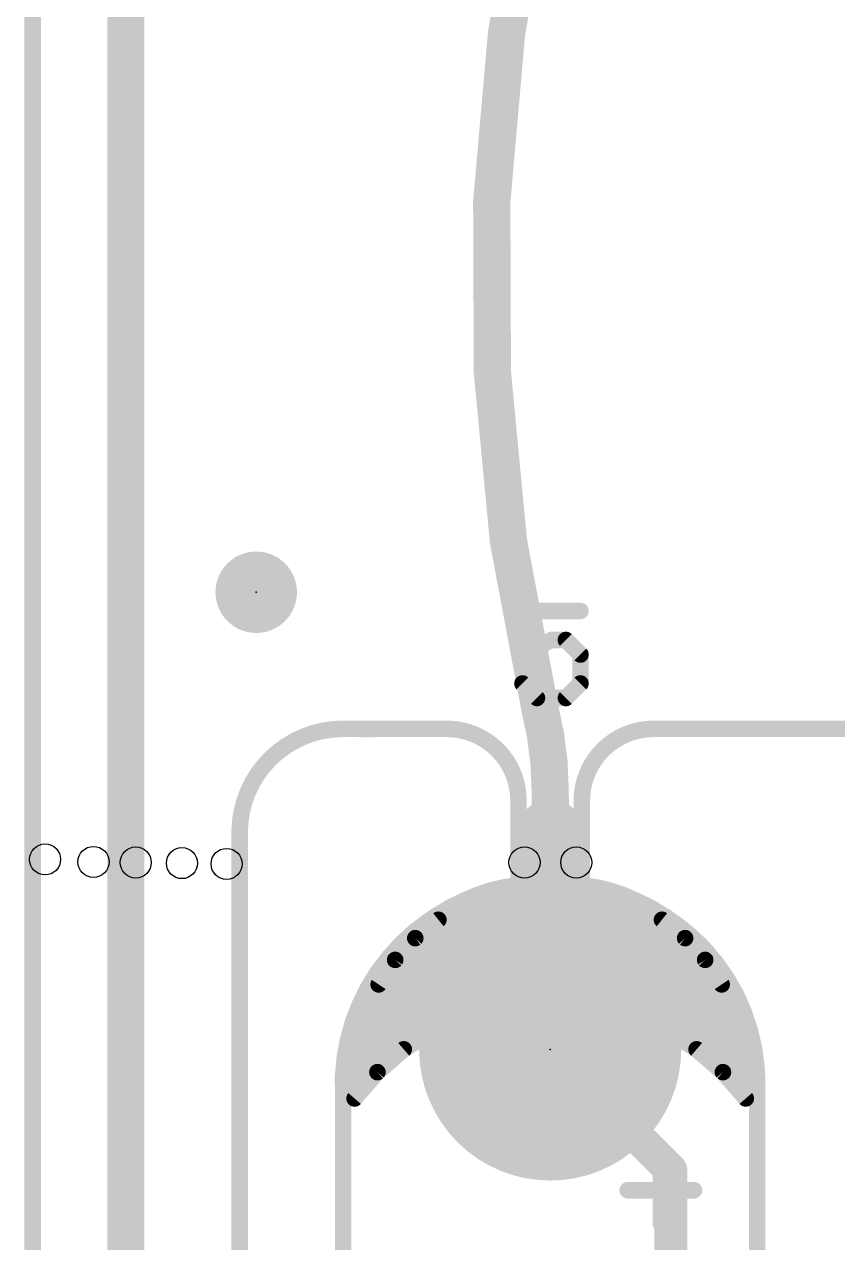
# Model space of a CAD drawing. Extents: x 0 to 107, y -24 to 80.
# Drawn here: x 1.17 to 11.15, y 12.74 to 27.7 of the extents above; entities that cross this region are included whole.
import ezdxf

# ---------------------------------------------------------------- set-up
doc = ezdxf.new("R2010")
doc.units = 0
for name, color, linetype in [('1', 12, 'CONTINUOUS'), ('16', 132, 'CONTINUOUS'), ('17', 110, 'CONTINUOUS'), ('20', 53, 'CONTINUOUS'), ('21', 53, 'CONTINUOUS'), ('23', 53, 'CONTINUOUS')]:
    doc.layers.add(name, color=color, linetype=linetype)

# ---------------------------------------------------------------- blocks, each defined once
blk = doc.blocks.new('PIE')
at = {"const_width": 0.5}
blk.add_lwpolyline([(0, -0.25, 1), (0, 0.25, 1), (0, -0.25)], format="xyb", dxfattribs=at)
blk = doc.blocks.new('ROUNDP')
at = {"const_width": 0.5}
blk.add_lwpolyline([(0, -0.25, 1), (0, 0.25, 1), (0, -0.25)], format="xyb", dxfattribs=at)

msp = doc.modelspace()

# ---------------------------------------------------------------- linework, layer by layer
at = {"layer": '1'}
for points, const_width in [([(2.413, 1.397), (2.413, 63.881)], 0.4572), ([(7.6225, 17.78), (7.62, 18.288)], 0.4572), ([(7.6175, 17.0637), (7.6225, 17.78)], 0.8128), ([(7.62, 17.113), (7.2577, 17.092)], 0.2032), ([(7.62, 15.113), (7.6175, 17.0637)], 0.4572), ([(7.9823, 17.092), (7.62, 17.113)], 0.2032), ([(6.9028, 17.0158), (6.5638, 16.8863)], 0.2032), ([(7.2577, 17.092), (6.9028, 17.0158)], 0.2032), ([(7.1497, 17.0688), (8.0903, 17.0688)], 0.2032), ([(8.3372, 17.0158), (7.9823, 17.092)], 0.2032), ([(8.6762, 16.8863), (8.3372, 17.0158)], 0.2032), ([(6.5638, 16.8863), (6.2485, 16.7064)], 0.2032), ([(6.5275, 16.8656), (8.7125, 16.8656)], 0.2032), ([(8.9915, 16.7064), (8.6762, 16.8863)], 0.2032), ([(6.2485, 16.7064), (5.9644, 16.4805)], 0.2032), ([(6.1932, 16.6624), (9.0468, 16.6624)], 0.2032), ([(9.2756, 16.4805), (8.9915, 16.7064)], 0.2032), ([(5.9644, 16.4805), (5.7183, 16.2138)], 0.2032), ([(5.9448, 16.4592), (9.2952, 16.4592)], 0.2032), ([(9.5217, 16.2138), (9.2756, 16.4805)], 0.2032), ([(5.7183, 16.2138), (5.5157, 15.9126)], 0.2032), ([(5.7572, 16.256), (9.4828, 16.256)], 0.2032), ([(9.7243, 15.9126), (9.5217, 16.2138)], 0.2032), ([(5.61, 16.0528), (9.63, 16.0528)], 0.2032), ([(5.5157, 15.9126), (5.3617, 15.584)], 0.2032), ([(9.8783, 15.584), (9.7243, 15.9126)], 0.2032), ([(5.4862, 15.8496), (9.7538, 15.8496)], 0.2032), ([(5.3909, 15.6464), (6.9956, 15.6464)], 0.2032), ([(6.5726, 15.5242), (6.9829, 15.6446)], 0.2032), ([(6.9829, 15.6446), (7.4062, 15.7054)], 0.2032), ([(7.4062, 15.7054), (7.8338, 15.7054)], 0.2032), ([(7.8338, 15.7054), (8.2571, 15.6446)], 0.2032), ([(8.2444, 15.6464), (9.8491, 15.6464)], 0.2032), ([(8.2571, 15.6446), (8.6674, 15.5242)], 0.2032), ([(5.3617, 15.584), (5.2596, 15.2357)], 0.2032), ([(6.1835, 15.3467), (6.5726, 15.5242)], 0.2032), ([(8.6674, 15.5242), (9.0565, 15.3467)], 0.2032), ([(9.9804, 15.2357), (9.8783, 15.584)], 0.2032), ([(5.3204, 15.4432), (6.395, 15.4432)], 0.2032), ([(5.8237, 15.1157), (6.1835, 15.3467)], 0.2032), ([(7.62, 15.113), (7.62, 15.24)], 0.4064), ([(8.845, 15.4432), (9.9196, 15.4432)], 0.2032), ([(9.0565, 15.3467), (9.4163, 15.1157)], 0.2032), ([(5.2596, 15.2357), (5.212, 14.8759)], 0.2032), ([(5.2609, 15.24), (6.0172, 15.24)], 0.2032), ([(9.1, 13.633), (7.62, 15.113)], 0.4064), ([(9.2227, 15.24), (9.9791, 15.24)], 0.2032), ([(10.028, 14.8759), (9.9804, 15.2357)], 0.2032), ([(5.2333, 15.0368), (5.7324, 15.0368)], 0.2032), ([(5.5003, 14.8359), (5.8237, 15.1157)], 0.2032), ([(9.4163, 15.1157), (9.7397, 14.8359)], 0.2032), ([(9.5076, 15.0368), (10.0067, 15.0368)], 0.2032), ([(5.212, 14.8759), (5.22, 14.513)], 0.2032), ([(10.02, 14.513), (10.028, 14.8759)], 0.2032), ([(5.213, 14.8336), (5.4983, 14.8336)], 0.2032), ([(5.22, 14.513), (5.5003, 14.8359)], 0.2032), ([(9.7397, 14.8359), (10.02, 14.513)], 0.2032), ([(9.7417, 14.8336), (10.027, 14.8336)], 0.2032), ([(5.2174, 14.6304), (5.3219, 14.6304)], 0.2032), ([(9.9181, 14.6304), (10.0226, 14.6304)], 0.2032), ([(9.1, 11.507), (9.1, 13.633)], 0.4064)]:
    msp.add_lwpolyline(points, dxfattribs=dict(at, const_width=const_width))
for points, const_width in [([(10.7312, 37.2686, 0.2077), (7.493, 19.304)], 0.4572), ([(7.62, 18.288, 0.0623), (7.493, 19.304)], 0.4572), ([(7.6038, 19.3321, 1), (7.3822, 19.2759)], 0.2286), ([(7.3817, 19.2778, 1), (7.6043, 19.3302)], 0.2286), ([(7.7343, 18.2886, 1), (7.5057, 18.2874)], 0.2286), ([(7.5057, 18.288, 1), (7.7343, 18.288)], 0.2286), ([(7.8257, 17.7786, 1), (7.4193, 17.7814)], 0.4064), ([(7.5082, 17.7794, 1), (7.7368, 17.7806)], 0.2286), ([(7.4143, 17.0651, 1), (7.8207, 17.0623)], 0.4064), ([(7.7318, 17.0638, 1), (7.5032, 17.0636)], 0.2286), ([(7.6229, 17.1637, 1), (7.6171, 17.0623)], 0.1016), ([(7.6229, 17.0623, 1), (7.6171, 17.1637)], 0.1016), ([(6.8921, 17.0655, 1), (6.9135, 16.9661)], 0.1016), ([(6.9209, 16.9683, 1), (6.8847, 17.0632)], 0.1016), ([(7.1497, 17.1196, 1), (7.1497, 17.018)], 0.1016), ([(7.2547, 17.1427, 1), (7.2606, 17.0413)], 0.1016), ([(7.2683, 17.0423, 1), (7.247, 17.1416)], 0.1016), ([(7.993, 17.1416, 1), (7.9717, 17.0423)], 0.1016), ([(7.9794, 17.0413, 1), (7.9853, 17.1427)], 0.1016), ([(8.0903, 17.018, 1), (8.0903, 17.1196)], 0.1016), ([(8.3553, 17.0632, 1), (8.3191, 16.9683)], 0.1016), ([(8.3265, 16.9661, 1), (8.3479, 17.0655)], 0.1016), ([(6.5275, 16.9164, 1), (6.5275, 16.8148)], 0.1016), ([(6.5456, 16.9337, 1), (6.5819, 16.8388)], 0.1016), ([(6.5889, 16.8421, 1), (6.5386, 16.9304)], 0.1016), ([(8.7014, 16.9304, 1), (8.6511, 16.8421)], 0.1016), ([(8.6581, 16.8388, 1), (8.6944, 16.9337)], 0.1016), ([(8.7125, 16.8148, 1), (8.7125, 16.9164)], 0.1016), ([(6.1932, 16.7132, 1), (6.1932, 16.6116)], 0.1016), ([(6.2233, 16.7505, 1), (6.2737, 16.6623)], 0.1016), ([(6.2801, 16.6667, 1), (6.2169, 16.7462)], 0.1016), ([(9.0231, 16.7462, 1), (8.9599, 16.6667)], 0.1016), ([(8.9663, 16.6623, 1), (9.0167, 16.7505)], 0.1016), ([(9.0468, 16.6116, 1), (9.0468, 16.7132)], 0.1016), ([(5.9448, 16.51, 1), (5.9448, 16.4084)], 0.1016), ([(5.9328, 16.5202, 1), (5.9961, 16.4407)], 0.1016), ([(6.0018, 16.446, 1), (5.9271, 16.5149)], 0.1016), ([(9.3129, 16.5149, 1), (9.2382, 16.446)], 0.1016), ([(9.2439, 16.4407, 1), (9.3072, 16.5202)], 0.1016), ([(9.2952, 16.4084, 1), (9.2952, 16.51)], 0.1016), ([(5.7604, 16.1854, 1), (5.6761, 16.2421)], 0.1016), ([(5.7572, 16.3068, 1), (5.7572, 16.2052)], 0.1016), ([(9.5639, 16.2421, 1), (9.4796, 16.1854)], 0.1016), ([(9.4828, 16.2052, 1), (9.4828, 16.3068)], 0.1016), ([(5.61, 16.1036, 1), (5.61, 16.002)], 0.1016), ([(5.6809, 16.2483, 1), (5.7556, 16.1793)], 0.1016), ([(9.4844, 16.1793, 1), (9.5591, 16.2483)], 0.1016), ([(9.63, 16.002, 1), (9.63, 16.1036)], 0.1016), ([(5.5617, 15.891, 1), (5.4697, 15.9342)], 0.1016), ([(9.7703, 15.9342, 1), (9.6783, 15.891)], 0.1016), ([(5.4862, 15.9004, 1), (5.4862, 15.7988)], 0.1016), ([(5.4736, 15.9409, 1), (5.5579, 15.8843)], 0.1016), ([(9.6821, 15.8843, 1), (9.7664, 15.9409)], 0.1016), ([(9.7538, 15.7988, 1), (9.7538, 15.9004)], 0.1016), ([(5.3909, 15.6972, 1), (5.3909, 15.5956)], 0.1016), ([(6.9757, 15.6949, 1), (6.9901, 15.5943)], 0.1016), ([(6.9972, 15.5958, 1), (6.9686, 15.6933)], 0.1016), ([(6.9956, 15.5956, 1), (6.9956, 15.6972)], 0.1016), ([(7.4062, 15.7562, 1), (7.4062, 15.6546)], 0.1016), ([(7.4134, 15.6551, 1), (7.399, 15.7557)], 0.1016), ([(7.841, 15.7557, 1), (7.8266, 15.6551)], 0.1016), ([(7.8338, 15.6546, 1), (7.8338, 15.7562)], 0.1016), ([(8.2444, 15.6972, 1), (8.2444, 15.5956)], 0.1016), ([(8.2714, 15.6933, 1), (8.2428, 15.5958)], 0.1016), ([(8.2499, 15.5943, 1), (8.2643, 15.6949)], 0.1016), ([(9.8491, 15.5956, 1), (9.8491, 15.6972)], 0.1016), ([(5.3157, 15.6055, 1), (5.4077, 15.5624)], 0.1016), ([(5.4104, 15.5697, 1), (5.3129, 15.5983)], 0.1016), ([(6.5583, 15.573, 1), (6.5869, 15.4755)], 0.1016), ([(6.5937, 15.478, 1), (6.5515, 15.5704)], 0.1016), ([(8.6885, 15.5704, 1), (8.6463, 15.478)], 0.1016), ([(8.6531, 15.4755, 1), (8.6817, 15.573)], 0.1016), ([(9.9271, 15.5983, 1), (9.8296, 15.5697)], 0.1016), ([(9.8323, 15.5624, 1), (9.9243, 15.6055)], 0.1016), ([(5.3204, 15.494, 1), (5.3204, 15.3924)], 0.1016), ([(6.1625, 15.393, 1), (6.2046, 15.3005)], 0.1016), ([(6.211, 15.304, 1), (6.1561, 15.3895)], 0.1016), ([(6.395, 15.3924, 1), (6.395, 15.494)], 0.1016), ([(7.7216, 15.24, 1), (7.5184, 15.24)], 0.2032), ([(8.845, 15.494, 1), (8.845, 15.3924)], 0.1016), ([(9.0839, 15.3895, 1), (9.029, 15.304)], 0.1016), ([(9.0354, 15.3005, 1), (9.0775, 15.393)], 0.1016), ([(9.9196, 15.3924, 1), (9.9196, 15.494)], 0.1016), ([(5.2109, 15.25, 1), (5.3084, 15.2214)], 0.1016), ([(5.31, 15.229, 1), (5.2093, 15.2423)], 0.1016), ([(5.2609, 15.2908, 1), (5.2609, 15.1892)], 0.1016), ([(6.0172, 15.1892, 1), (6.0172, 15.2908)], 0.1016), ([(7.6918, 15.1848, 1), (7.5482, 15.0412)], 0.2032), ([(9.2227, 15.2908, 1), (9.2227, 15.1892)], 0.1016), ([(10.0307, 15.2423, 1), (9.93, 15.229)], 0.1016), ([(9.9316, 15.2214, 1), (10.0291, 15.25)], 0.1016), ([(9.9791, 15.1892, 1), (9.9791, 15.2908)], 0.1016), ([(5.2333, 15.0876, 1), (5.2333, 14.986)], 0.1016), ([(5.7324, 14.986, 1), (5.7324, 15.0876)], 0.1016), ([(5.7962, 15.1585, 1), (5.8511, 15.073)], 0.1016), ([(5.8569, 15.0773, 1), (5.7904, 15.1542)], 0.1016), ([(7.5057, 15.1129, 1), (7.7343, 15.1131)], 0.2286), ([(7.5184, 15.113, 1), (7.7216, 15.113)], 0.2032), ([(9.4496, 15.1542, 1), (9.3831, 15.0773)], 0.1016), ([(9.3889, 15.073, 1), (9.4438, 15.1585)], 0.1016), ([(9.5076, 15.0876, 1), (9.5076, 14.986)], 0.1016), ([(10.0067, 14.986, 1), (10.0067, 15.0876)], 0.1016), ([(5.2628, 14.877, 1), (5.1612, 14.8747)], 0.1016), ([(10.0788, 14.8747, 1), (9.9772, 14.877)], 0.1016), ([(5.1617, 14.8825, 1), (5.2624, 14.8692)], 0.1016), ([(5.213, 14.8844, 1), (5.213, 14.7828)], 0.1016), ([(5.4671, 14.8744, 1), (5.5335, 14.7975)], 0.1016), ([(5.5387, 14.8026, 1), (5.4619, 14.8692)], 0.1016), ([(5.4983, 14.7828, 1), (5.4983, 14.8844)], 0.1016), ([(9.7781, 14.8692, 1), (9.7013, 14.8026)], 0.1016), ([(9.7417, 14.8844, 1), (9.7417, 14.7828)], 0.1016), ([(9.7065, 14.7975, 1), (9.7729, 14.8744)], 0.1016), ([(9.9776, 14.8692, 1), (10.0783, 14.8825)], 0.1016), ([(10.027, 14.7828, 1), (10.027, 14.8844)], 0.1016), ([(5.2174, 14.6812, 1), (5.2174, 14.5796)], 0.1016), ([(5.3219, 14.5796, 1), (5.3219, 14.6812)], 0.1016), ([(9.9181, 14.6812, 1), (9.9181, 14.5796)], 0.1016), ([(10.0226, 14.5796, 1), (10.0226, 14.6812)], 0.1016), ([(5.1816, 14.5463, 1), (5.2584, 14.4797)], 0.1016), ([(5.1692, 14.5119, 1), (5.2708, 14.5141)], 0.1016), ([(9.9692, 14.5141, 1), (10.0708, 14.5119)], 0.1016), ([(9.9816, 14.4797, 1), (10.0584, 14.5463)], 0.1016), ([(9.2016, 13.633, 1), (8.9984, 13.633)], 0.2032), ([(9.0282, 13.5612, 1), (9.1718, 13.7048)], 0.2032)]:
    msp.add_lwpolyline(points, format="xyb", dxfattribs=dict(at, const_width=const_width))
at = {"layer": '16', "const_width": 0.2032}
for points in [[(7.2577, 17.092), (7.62, 17.113)], [(7.62, 17.113), (7.9823, 17.092)], [(6.5638, 16.8863), (6.9028, 17.0158)], [(6.9028, 17.0158), (7.2577, 17.092)], [(7.1497, 17.0688), (8.0903, 17.0688)], [(7.9823, 17.092), (8.3372, 17.0158)], [(8.3372, 17.0158), (8.6762, 16.8863)], [(6.2485, 16.7064), (6.5638, 16.8863)], [(6.5275, 16.8656), (8.7125, 16.8656)], [(8.6762, 16.8863), (8.9915, 16.7064)], [(5.9644, 16.4805), (6.2485, 16.7064)], [(6.1932, 16.6624), (9.0468, 16.6624)], [(8.9915, 16.7064), (9.2756, 16.4805)], [(5.7183, 16.2138), (5.9644, 16.4805)], [(5.9448, 16.4592), (9.2952, 16.4592)], [(9.2756, 16.4805), (9.5217, 16.2138)], [(5.5157, 15.9126), (5.7183, 16.2138)], [(5.7572, 16.256), (9.4828, 16.256)], [(9.5217, 16.2138), (9.7243, 15.9126)], [(5.61, 16.0528), (9.63, 16.0528)], [(5.3617, 15.584), (5.5157, 15.9126)], [(9.7243, 15.9126), (9.8783, 15.584)], [(5.4862, 15.8496), (9.7538, 15.8496)], [(5.3909, 15.6464), (6.9956, 15.6464)], [(6.9829, 15.6446), (6.5726, 15.5242)], [(7.4062, 15.7054), (6.9829, 15.6446)], [(7.8338, 15.7054), (7.4062, 15.7054)], [(8.2571, 15.6446), (7.8338, 15.7054)], [(8.2444, 15.6464), (9.8491, 15.6464)], [(8.6674, 15.5242), (8.2571, 15.6446)], [(5.2596, 15.2357), (5.3617, 15.584)], [(6.5726, 15.5242), (6.1835, 15.3467)], [(9.0565, 15.3467), (8.6674, 15.5242)], [(9.8783, 15.584), (9.9804, 15.2357)], [(5.3204, 15.4432), (6.395, 15.4432)], [(6.1835, 15.3467), (5.8237, 15.1157)], [(8.845, 15.4432), (9.9196, 15.4432)], [(9.4163, 15.1157), (9.0565, 15.3467)], [(5.212, 14.8759), (5.2596, 15.2357)], [(5.2609, 15.24), (6.0173, 15.24)], [(9.2228, 15.24), (9.9791, 15.24)], [(9.9804, 15.2357), (10.028, 14.8759)], [(5.2333, 15.0368), (5.7324, 15.0368)], [(5.8237, 15.1157), (5.5003, 14.8359)], [(9.7397, 14.8359), (9.4163, 15.1157)], [(9.5076, 15.0368), (10.0067, 15.0368)], [(5.22, 14.513), (5.212, 14.8759)], [(10.028, 14.8759), (10.02, 14.513)], [(5.213, 14.8336), (5.4983, 14.8336)], [(5.5003, 14.8359), (5.22, 14.513)], [(10.02, 14.513), (9.7397, 14.8359)], [(9.7417, 14.8336), (10.027, 14.8336)], [(5.2174, 14.6304), (5.3219, 14.6304)], [(9.9181, 14.6304), (10.0226, 14.6304)]]:
    msp.add_lwpolyline(points, dxfattribs=at)
at = {"layer": '16', "const_width": 0.1016}
for points in [[(7.6229, 17.1637, 1), (7.6171, 17.0623)], [(7.6229, 17.0623, 1), (7.6171, 17.1637)], [(6.8921, 17.0655, 1), (6.9135, 16.9661)], [(6.9209, 16.9683, 1), (6.8847, 17.0632)], [(7.1497, 17.1196, 1), (7.1497, 17.018)], [(7.2547, 17.1427, 1), (7.2606, 17.0413)], [(7.2683, 17.0423, 1), (7.247, 17.1416)], [(7.993, 17.1416, 1), (7.9717, 17.0423)], [(7.9794, 17.0413, 1), (7.9853, 17.1427)], [(8.0903, 17.018, 1), (8.0903, 17.1196)], [(8.3553, 17.0632, 1), (8.3191, 16.9683)], [(8.3265, 16.9661, 1), (8.3479, 17.0655)], [(6.5275, 16.9164, 1), (6.5275, 16.8148)], [(6.5456, 16.9337, 1), (6.5819, 16.8388)], [(6.5889, 16.8421, 1), (6.5386, 16.9304)], [(8.7014, 16.9304, 1), (8.6511, 16.8421)], [(8.6581, 16.8388, 1), (8.6944, 16.9337)], [(8.7125, 16.8148, 1), (8.7125, 16.9164)], [(6.1932, 16.7132, 1), (6.1932, 16.6116)], [(6.2233, 16.7505, 1), (6.2737, 16.6623)], [(6.2801, 16.6667, 1), (6.2169, 16.7462)], [(9.0231, 16.7462, 1), (8.9599, 16.6667)], [(8.9663, 16.6623, 1), (9.0167, 16.7505)], [(9.0468, 16.6116, 1), (9.0468, 16.7132)], [(5.9448, 16.51, 1), (5.9448, 16.4084)], [(5.9328, 16.5202, 1), (5.9961, 16.4407)], [(6.0018, 16.446, 1), (5.9271, 16.5149)], [(9.3129, 16.5149, 1), (9.2382, 16.446)], [(9.2439, 16.4407, 1), (9.3072, 16.5202)], [(9.2952, 16.4084, 1), (9.2952, 16.51)], [(5.7604, 16.1854, 1), (5.6761, 16.2421)], [(5.7572, 16.3068, 1), (5.7572, 16.2052)], [(9.5639, 16.2421, 1), (9.4796, 16.1854)], [(9.4828, 16.2052, 1), (9.4828, 16.3068)], [(5.61, 16.1036, 1), (5.61, 16.002)], [(5.6809, 16.2483, 1), (5.7556, 16.1793)], [(9.4844, 16.1793, 1), (9.5591, 16.2483)], [(9.63, 16.002, 1), (9.63, 16.1036)], [(5.5617, 15.891, 1), (5.4697, 15.9342)], [(9.7703, 15.9342, 1), (9.6783, 15.891)], [(5.4862, 15.9004, 1), (5.4862, 15.7988)], [(5.4736, 15.9409, 1), (5.5579, 15.8843)], [(9.6821, 15.8843, 1), (9.7664, 15.9409)], [(9.7538, 15.7988, 1), (9.7538, 15.9004)], [(5.3909, 15.6972, 1), (5.3909, 15.5956)], [(6.9757, 15.6949, 1), (6.9901, 15.5943)], [(6.9972, 15.5958, 1), (6.9686, 15.6933)], [(6.9956, 15.5956, 1), (6.9956, 15.6972)], [(7.4062, 15.7562, 1), (7.4062, 15.6546)], [(7.4134, 15.6551, 1), (7.399, 15.7557)], [(7.841, 15.7557, 1), (7.8266, 15.6551)], [(7.8338, 15.6546, 1), (7.8338, 15.7562)], [(8.2444, 15.6972, 1), (8.2444, 15.5956)], [(8.2714, 15.6933, 1), (8.2428, 15.5958)], [(8.2499, 15.5943, 1), (8.2643, 15.6949)], [(9.8491, 15.5956, 1), (9.8491, 15.6972)], [(5.3157, 15.6055, 1), (5.4077, 15.5624)], [(5.4104, 15.5697, 1), (5.3129, 15.5983)], [(6.5583, 15.573, 1), (6.5869, 15.4755)], [(6.5937, 15.478, 1), (6.5515, 15.5704)], [(8.6885, 15.5704, 1), (8.6463, 15.478)], [(8.6531, 15.4755, 1), (8.6817, 15.573)], [(9.9271, 15.5983, 1), (9.8296, 15.5697)], [(9.8323, 15.5624, 1), (9.9243, 15.6055)], [(5.3204, 15.494, 1), (5.3204, 15.3924)], [(6.1625, 15.393, 1), (6.2046, 15.3005)], [(6.211, 15.304, 1), (6.1561, 15.3895)], [(6.395, 15.3924, 1), (6.395, 15.494)], [(8.845, 15.494, 1), (8.845, 15.3924)], [(9.0839, 15.3895, 1), (9.029, 15.304)], [(9.0354, 15.3005, 1), (9.0775, 15.393)], [(9.9196, 15.3924, 1), (9.9196, 15.494)], [(5.2109, 15.25, 1), (5.3084, 15.2214)], [(5.31, 15.229, 1), (5.2093, 15.2423)], [(5.2609, 15.2908, 1), (5.2609, 15.1892)], [(6.0173, 15.1892, 1), (6.0173, 15.2908)], [(9.2228, 15.2908, 1), (9.2228, 15.1892)], [(10.0307, 15.2423, 1), (9.93, 15.229)], [(9.9316, 15.2214, 1), (10.0291, 15.25)], [(9.9791, 15.1892, 1), (9.9791, 15.2908)], [(5.2333, 15.0876, 1), (5.2333, 14.986)], [(5.7324, 14.986, 1), (5.7324, 15.0876)], [(5.7962, 15.1585, 1), (5.8511, 15.073)], [(5.8569, 15.0773, 1), (5.7904, 15.1542)], [(9.4496, 15.1542, 1), (9.3831, 15.0773)], [(9.3889, 15.073, 1), (9.4438, 15.1585)], [(9.5076, 15.0876, 1), (9.5076, 14.986)], [(10.0067, 14.986, 1), (10.0067, 15.0876)], [(5.2628, 14.877, 1), (5.1612, 14.8747)], [(10.0788, 14.8747, 1), (9.9772, 14.877)], [(5.1617, 14.8825, 1), (5.2624, 14.8692)], [(5.213, 14.8844, 1), (5.213, 14.7828)], [(5.4671, 14.8744, 1), (5.5335, 14.7975)], [(5.5387, 14.8026, 1), (5.4619, 14.8692)], [(5.4983, 14.7828, 1), (5.4983, 14.8844)], [(9.7781, 14.8692, 1), (9.7013, 14.8026)], [(9.7417, 14.8844, 1), (9.7417, 14.7828)], [(9.7065, 14.7975, 1), (9.7729, 14.8744)], [(9.9776, 14.8692, 1), (10.0783, 14.8825)], [(10.027, 14.7828, 1), (10.027, 14.8844)], [(5.2174, 14.6812, 1), (5.2174, 14.5796)], [(5.3219, 14.5796, 1), (5.3219, 14.6812)], [(9.9181, 14.6812, 1), (9.9181, 14.5796)], [(10.0226, 14.5796, 1), (10.0226, 14.6812)], [(5.1816, 14.5463, 1), (5.2584, 14.4797)], [(5.1692, 14.5119, 1), (5.2708, 14.5141)], [(9.9692, 14.5141, 1), (10.0708, 14.5119)], [(9.9816, 14.4797, 1), (10.0584, 14.5463)]]:
    msp.add_lwpolyline(points, format="xyb", dxfattribs=at)
at = {"layer": '20', "const_width": 0.2032}
for points in [[(1.27, 78.74), (1.27, 1.27)], [(6.35, 19.05), (5.08, 19.05)], [(8.89, 19.05), (10.16, 19.05)], [(9.8298, 19.05), (12.7, 19.05)], [(7.2314, 17.1298), (7.2314, 18.1686)], [(8.0086, 17.1298), (8.0086, 18.1686)], [(3.81, 17.78), (3.81, 3.81)], [(6.3906, 16.8554), (6.5735, 16.9443)], [(8.8494, 16.8554), (8.6665, 16.9443)], [(5.08, 14.5542), (5.08, 6.9088)], [(10.16, 7.0358), (10.16, 14.6812)]]:
    msp.add_lwpolyline(points, dxfattribs=at)
at = {"layer": '20'}
for points, const_width in [([(5.08, 19.05, 0.4142), (3.81, 17.78)], 0.2032), ([(5.461, 19.0475, 0.0033), (5.08, 19.05)], 0.2032), ([(5.08, 19.1008, 1), (5.08, 18.9992)], 0.1016), ([(5.08, 19.1008, 1), (5.08, 18.9992)], 0.1016), ([(5.08, 18.9992, 1), (5.08, 19.1008)], 0.1016), ([(5.4603, 18.9967, 1), (5.4617, 19.0983)], 0.1016), ([(7.2314, 18.1686, 0.4142), (6.35, 19.05)], 0.2032), ([(6.35, 19.1008, 1), (6.35, 18.9992)], 0.1016), ([(6.35, 18.9992, 1), (6.35, 19.1008)], 0.1016), ([(8.89, 19.05, 0.4142), (8.0086, 18.1686)], 0.2032), ([(8.89, 19.1008, 1), (8.89, 18.9992)], 0.1016), ([(8.89, 18.9992, 1), (8.89, 19.1008)], 0.1016), ([(9.8298, 19.1008, 1), (9.8298, 18.9992)], 0.1016), ([(10.16, 18.9992, 1), (10.16, 19.1008)], 0.1016), ([(7.2822, 18.1686, 1), (7.1806, 18.1686)], 0.1016), ([(8.0594, 18.1686, 1), (7.9578, 18.1686)], 0.1016), ([(7.1806, 18.1686, 1), (7.2822, 18.1686)], 0.1016), ([(7.9578, 18.1686, 1), (8.0594, 18.1686)], 0.1016), ([(3.8608, 17.78, 1), (3.7592, 17.78)], 0.1016), ([(3.7592, 17.78, 1), (3.8608, 17.78)], 0.1016), ([(7.2314, 17.1298, 0.089), (6.5735, 16.9443)], 0.2032), ([(7.2363, 17.0792, 1), (7.2265, 17.1804)], 0.1016), ([(8.6665, 16.9443, 0.089), (8.0086, 17.1298)], 0.2032), ([(8.0135, 17.1804, 1), (8.0037, 17.0792)], 0.1016), ([(7.1806, 17.1298, 1), (7.2822, 17.1298)], 0.1016), ([(7.9578, 17.1298, 1), (8.0594, 17.1298)], 0.1016), ([(6.3246, 16.8148, 0.2849), (5.08, 14.5542)], 0.2032), ([(6.3907, 16.8554, 0.2849), (5.08, 14.5542)], 0.2032), ([(6.3495, 16.7705, 1), (6.2997, 16.8591)], 0.1016), ([(6.3684, 16.9011, 1), (6.4128, 16.8097)], 0.1016), ([(6.415, 16.8108, 1), (6.3664, 16.9)], 0.1016), ([(6.5513, 16.99, 1), (6.5957, 16.8986)], 0.1016), ([(6.5957, 16.8986, 1), (6.5513, 16.99)], 0.1016), ([(8.6887, 16.99, 1), (8.6443, 16.8986)], 0.1016), ([(8.6443, 16.8986, 1), (8.6887, 16.99)], 0.1016), ([(10.16, 14.6812, 0.2924), (8.763, 16.891)], 0.2032), ([(8.7845, 16.937, 1), (8.7415, 16.845)], 0.1016), ([(10.16, 14.6812, 0.2924), (8.763, 16.891)], 0.2032), ([(8.7845, 16.937, 1), (8.7415, 16.845)], 0.1016), ([(10.16, 14.5542, 0.2849), (8.8493, 16.8554)], 0.2032), ([(8.8736, 16.9, 1), (8.825, 16.8108)], 0.1016), ([(8.8272, 16.8097, 1), (8.8716, 16.9011)], 0.1016), ([(5.1308, 14.5542, 1), (5.0292, 14.5542)], 0.1016), ([(10.2108, 14.6812, 1), (10.1092, 14.6812)], 0.1016), ([(10.1092, 14.6815, 1), (10.2108, 14.6809)], 0.1016), ([(10.1092, 14.6815, 1), (10.2108, 14.6809)], 0.1016), ([(5.0292, 14.5523, 1), (5.1308, 14.5561)], 0.1016), ([(5.0293, 14.5516, 1), (5.1307, 14.5568)], 0.1016), ([(10.1092, 14.5561, 1), (10.2108, 14.5523)], 0.1016)]:
    msp.add_lwpolyline(points, format="xyb", dxfattribs=dict(at, const_width=const_width))
for centre in [(1.4224, 17.4473), (2.0168, 17.4168), (2.5349, 17.4092), (3.1013, 17.4015), (3.65, 17.3914), (7.305, 17.4092), (7.94, 17.4092)]:
    msp.add_circle(centre, 0.1905, dxfattribs=at)
at = {"layer": '21', "const_width": 0.2032}
for points in [[(7.9915, 20.4962), (7.2797, 20.4962)], [(7.2797, 20.4962), (7.2797, 19.9624)], [(7.2797, 19.9624), (7.6356, 20.1403)], [(7.6356, 20.1403), (7.8136, 20.1403)], [(7.8136, 20.1403), (7.9915, 19.9624)], [(7.9915, 19.9624), (7.9915, 19.6065)], [(7.4577, 19.4285), (7.2797, 19.6065)], [(7.9915, 19.6065), (7.8136, 19.4285)], [(7.8136, 19.4285), (7.4577, 19.4285)], [(8.9776, 13.7931), (8.9776, 12.9796)], [(8.5709, 13.3863), (9.3844, 13.3863)]]:
    msp.add_lwpolyline(points, dxfattribs=at)
at = {"layer": '21', "const_width": 0.1016}
for points in [[(7.2797, 20.547, 1), (7.2797, 20.4454)], [(7.3305, 20.4962, 1), (7.2289, 20.4962)], [(7.9915, 20.4454, 1), (7.9915, 20.547)], [(7.6356, 20.1911, 1), (7.6356, 20.0895)], [(7.6583, 20.0949, 1), (7.6129, 20.1857)], [(7.8495, 20.1762, 1), (7.7776, 20.1044)], [(7.8136, 20.0895, 1), (7.8136, 20.1911)], [(7.257, 20.0078, 1), (7.3024, 19.9169)], [(8.0423, 19.9624, 1), (7.9407, 19.9624)], [(7.9556, 19.9264, 1), (8.0274, 19.9983)], [(7.2289, 19.9624, 1), (7.3305, 19.9624)], [(7.3156, 19.6424, 1), (7.2438, 19.5705)], [(7.9407, 19.6065, 1), (8.0423, 19.6065)], [(8.0274, 19.5705, 1), (7.9556, 19.6424)], [(7.4577, 19.4793, 1), (7.4577, 19.3777)], [(7.4217, 19.3926, 1), (7.4936, 19.4644)], [(7.7776, 19.4644, 1), (7.8495, 19.3926)], [(7.8136, 19.3777, 1), (7.8136, 19.4793)], [(9.0284, 13.7931, 1), (8.9268, 13.7931)], [(8.5709, 13.4371, 1), (8.5709, 13.3355)], [(9.3844, 13.3355, 1), (9.3844, 13.4371)], [(8.9268, 12.9796, 1), (9.0284, 12.9796)]]:
    msp.add_lwpolyline(points, format="xyb", dxfattribs=at)
at = {"layer": '23'}
for p in [(4.0132, 20.7264), (7.62, 15.113)]:
    msp.add_point(p, dxfattribs=at)

# ---------------------------------------------------------------- block references
at = {"layer": '1'}
msp.add_blockref('PIE', (4.0132, 20.7264), dxfattribs=at)
at = {"layer": '17', "xscale": 3.216, "yscale": 3.216, "rotation": 270}
msp.add_blockref('ROUNDP', (7.62, 15.113), dxfattribs=at)
msp.add_blockref('ROUNDP', (7.62, 15.113), dxfattribs=at)

doc.saveas('drawing.dxf')
